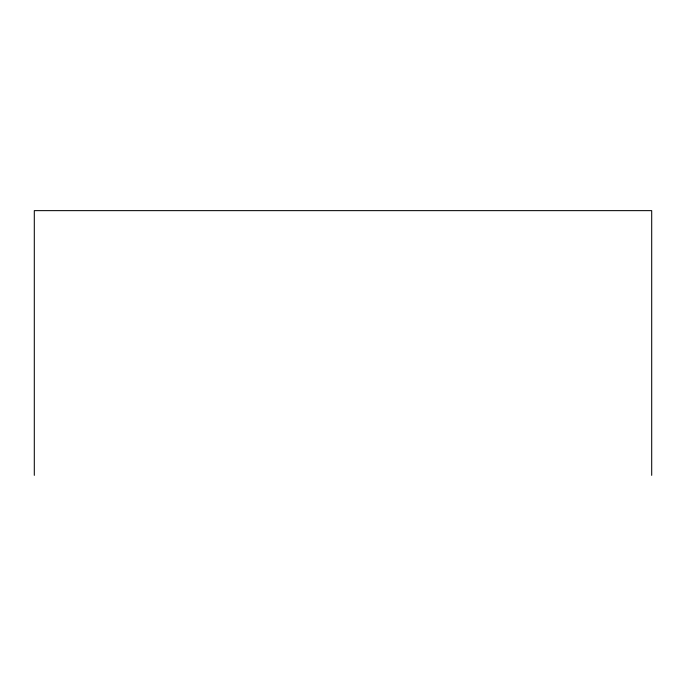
<?xml version="1.0" encoding="UTF-8"?>
<svg xmlns="http://www.w3.org/2000/svg" width="686" height="686" viewBox="0 0 686 686"><rect width="100%" height="100%" fill="white"/><g stroke="black" fill="none" stroke-linecap="round" stroke-linejoin="round"><path stroke-width="1.03" d="M651.7 475.364L651.7 210.636L34.3 210.636L34.3 475.364"/></g></svg>
